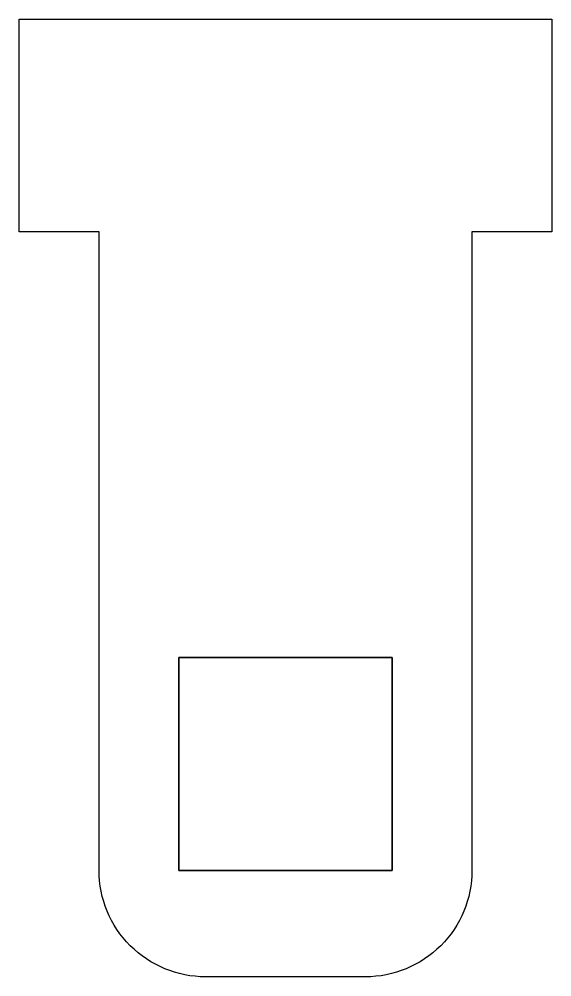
# Model space of a CAD drawing. Header units: millimetres. Extents: x -5 to 5, y -14 to 4.
import ezdxf

# ---------------------------------------------------------------- set-up
doc = ezdxf.new("R2010")
doc.units = ezdxf.units.MM
doc.layers.get('0').update_dxf_attribs({"linetype": 'CONTINUOUS'})

msp = doc.modelspace()

# ---------------------------------------------------------------- linework, layer by layer
msp.add_lwpolyline([(3.5, -12, -0.414214), (1.5, -14), (-1.5, -14, -0.414214), (-3.5, -12), (-3.5, 0), (-5, 0), (-5, 4), (5, 4), (5, 0), (3.5, 0)], format="xyb", close=True)
msp.add_lwpolyline([(3.5, -12, -0.414214), (1.5, -14), (-1.5, -14, -0.414214), (-3.5, -12), (-3.5, 0), (-5, 0), (-5, 4), (5, 4), (5, 0), (3.5, 0)], format="xyb", close=True)
for points in [[(2, -8), (-2, -8), (-2, -12), (2, -12)], [(-2, -8), (2, -8), (2, -12), (-2, -12)]]:
    msp.add_lwpolyline(points, close=True)

doc.saveas('drawing.dxf')
